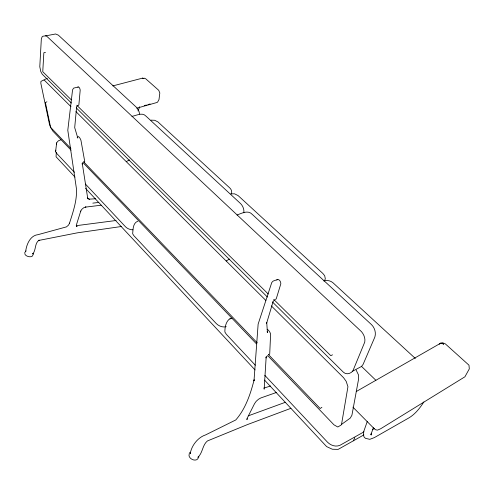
<?xml version="1.0" encoding="UTF-8"?>
<svg xmlns="http://www.w3.org/2000/svg" width="494" height="494" viewBox="0 0 494 494"><rect width="100%" height="100%" fill="white"/><g stroke="black" fill="none" stroke-linecap="round" stroke-linejoin="round"><path stroke-width="0.74" d="M371.315 435.023L371.383 433.238L370.833 434.8L373.396 427.718M76.416 226.308L76.477 224.665L80.769 211.006L80.534 211.525L81.726 209.419L83.708 207.746L85.944 206.949L85.345 207.134L101.202 205.208M264.167 389.272L266.173 356.866L266.031 358.008L267.112 356.038M243.826 212.803C244.326 209.505 242.986 206.115 240.726 203.726L146.101 116.244C142.321 111.885 136.443 115.621 131.972 116.349M74.403 172.283L56.483 153.177L55.606 151.646L55.785 150.145M56.464 144.402L56.643 142.908L57.316 141.926L58.428 140.796L60.929 139.765M55.606 151.646L56.643 142.908M56.291 152.282L56.069 156.789L75.02 177.093M247.074 418.541L246.926 419.69L247.408 417.819L254.552 403.641L256.176 401.332L258.492 399.245L260.857 397.942L276.683 392.384M198.607 457.987L198.823 456.53M190.437 452.479L190.233 453.72C191.406 445.804 197.822 437.394 205.578 434.918L235.774 419.956C245.475 408.976 250.582 393.848 254.144 379.744L254.002 380.818L258.134 324.12L271.774 282.506L273.133 281.092L277.381 279.579M231.377 193.944C232.242 191.765 231.353 189.27 229.617 187.788L157.87 121.857L154.696 120.283L151.01 120.153M367.314 421.32L363.578 431.96L363.516 434.93L363.998 436.869L365.393 438.302L369.79 439.327L374.372 437.598L409.131 417.77C415.38 413.935 419.943 408.05 423.846 401.962M324.681 280.481L325.311 278.777L324.694 275.732L322.817 273.429L238.157 195.636L234.613 193.839L230.741 193.802M138.024 110.952L139.716 106.71M353.34 440.827L354.828 437.733M24.7 252.718L26.052 250.896M82.634 163.119L82.053 164.045L82.282 163.6L87.796 198.742L87.611 197.94L88.235 198.891L87.66 198.279L89.673 199.415L88.939 199.181L95.533 198.761M189.177 453.387L190.128 452.288M274.263 300.049L273.059 301.723L266.599 323.329L266.711 322.354L267.445 332.586L267.112 331.647M197.724 457.37C202.836 453.183 202.2 445.193 207.424 440.951L247.383 424.612L290.904 408.316M341.49 424.439L350.252 418.097L351.919 415.238L358.619 378.904L358.588 375.119L356.125 370M321.884 407.315L320.186 408.513L268.403 354.507M230.642 318.266C225.9 320.748 224.782 327.244 224.887 332.042L226.332 334.296L255.33 365.22M439.203 344.182L441.056 342.966L443.68 344.127L441.056 342.966L356.223 391.551M226.221 260.968L229.407 259.084M372.451 429.57L374.458 428.44M363.88 434.893L338.155 449.373L332.369 449.244L326.645 446.619L264.525 380.084M364.022 431.83L340.07 445.242C335.766 447.224 330.758 445.446 327.571 442.254L264.821 375.341M352.315 371.34L361.466 366.492L363.09 364.411L374.872 337.013C376.193 332.684 374.724 327.812 371.537 324.663L252.335 214.458C248.155 209.715 241.782 213.235 237.064 215.014M126.279 161.6L129.533 159.933M332.518 354.816L330.795 355.686L273.738 299.432M137.845 221.189C132.855 222.967 133.084 229.383 132.67 233.767L133.788 235.607L216.329 323.632C218.879 326.102 222.701 327.658 226.227 326.658M77.62 105.667L76.656 106.482L74.699 127.613L77.805 138.048L77.2 137.431M46.918 101.807L45.392 102.511L50.61 127.341L70.895 148.496M44.009 79.818L47.356 78.305M229.883 318.982L232.026 318.124M248.284 415.843L285.433 402.264M270.638 385.999L263.734 388.142M144.211 105.63L146.428 105.006M147.91 104.592L150.127 103.968M136.838 108.174L156.814 102.536L157.598 102.11L158.994 99.578L159.821 92.983L158.716 90.291L145.705 78.774L144.223 78.151M112.842 85.907L142.507 78.138L143.89 78.466L142.519 78.132M45.491 35.914L55.575 33.981L58.366 35.148L136.733 107.581L139.042 111.533L139.574 114.028M78.25 86.975L73.606 88.136L72.569 89.797L67.795 130.262L76.416 188.547C77.206 200.675 72.921 212.253 69.376 223.634L69.623 223.103L68.438 225.202L66.443 226.888L38.032 234.656C30.066 235.428 26.361 244.857 25.657 251.65M45.479 52.395L43.855 52.71L42.756 71.704L71.284 99.831M323.842 280.95C326.972 279.937 330.511 280.629 332.999 282.79L415.318 358.434M121.258 226.53L77.255 232.853L38.73 240.448L39.174 240.09C34.395 243.215 36.297 250.088 32.684 254.058L33.067 253.305L33.333 254.638M116.109 220.491L76.274 225.678M92.816 203.133L98.831 202.423M132.935 229.827C130.181 229.753 127.477 228.771 125.519 226.795L85.468 184.083M442.334 342.663L445.273 343.824L468.985 365.19L469.3 368.888L464.922 376.792L380.775 428.693L377.49 430.144L375.798 429.805L374.335 428.829L352.883 407.124M361.466 366.326L375.86 380.275M76.774 105.241L268.248 294.023M71.364 103.024L42.249 74.217L40.798 71.618L39.792 66.721L41.329 38.977L42.126 36.784L42.787 36.26L45.819 35.778L46.671 36.155L361.546 331.727C363.924 334.562 365.467 338.378 364.739 342.107L352.833 371C350.542 373.785 346.133 374.983 343.349 372.161L272.385 301.939M76.292 107.902L267.452 297.061M71.019 106.729L44.75 80.608L43.447 80.108L40.934 81.417L40.817 83.19L49.542 124.618L50.592 127.415L52.957 131.237L71.068 150.164M75.946 111.625L265.858 300.445M271.329 305.885L343.577 377.712L346.214 381.417L347.937 386.728L341.521 424.488L340.977 425.136L337.791 427.001L333.956 424.815L267.649 355.538M83.702 161.859L257.195 342.811M82.764 162.378L256.466 343.855M85.548 188.368L255.052 369.932M76.502 225.869L77.058 226.493L76.249 225.53M197.977 458.438A4.872 3.409 27.4 0 1 192.178 459.42A4.872 3.409 27.4 0 1 189.227 454.165M83.813 161.785A2.939 0.889 62.7 0 0 84.709 161.365L80.979 140.506A3.02 0.926 63.1 0 0 79.448 137.517A3.02 0.926 63.1 0 0 78.027 136.838M268.705 354.284A3.557 1.309 56.9 0 0 269.712 354L270.607 334.253A3.649 1.389 57.2 0 0 267.131 329.3M78.206 105.525A2.581 1.198 75.3 0 0 78.886 104.703L80.176 90.359A2.618 1.216 75.8 0 0 79.281 87.611A2.618 1.216 75.8 0 0 77.83 87.234M276.831 280.117A3.162 1.883 66.7 0 1 279.369 280.184A3.162 1.883 66.7 0 1 280.79 283.933L276.276 298.716A3.125 1.828 66.3 0 1 275.004 299.296M32.857 255.17A4.113 2.322 14.9 0 1 28.541 256.608A4.113 2.322 14.9 0 1 24.836 253.391"/></g></svg>
